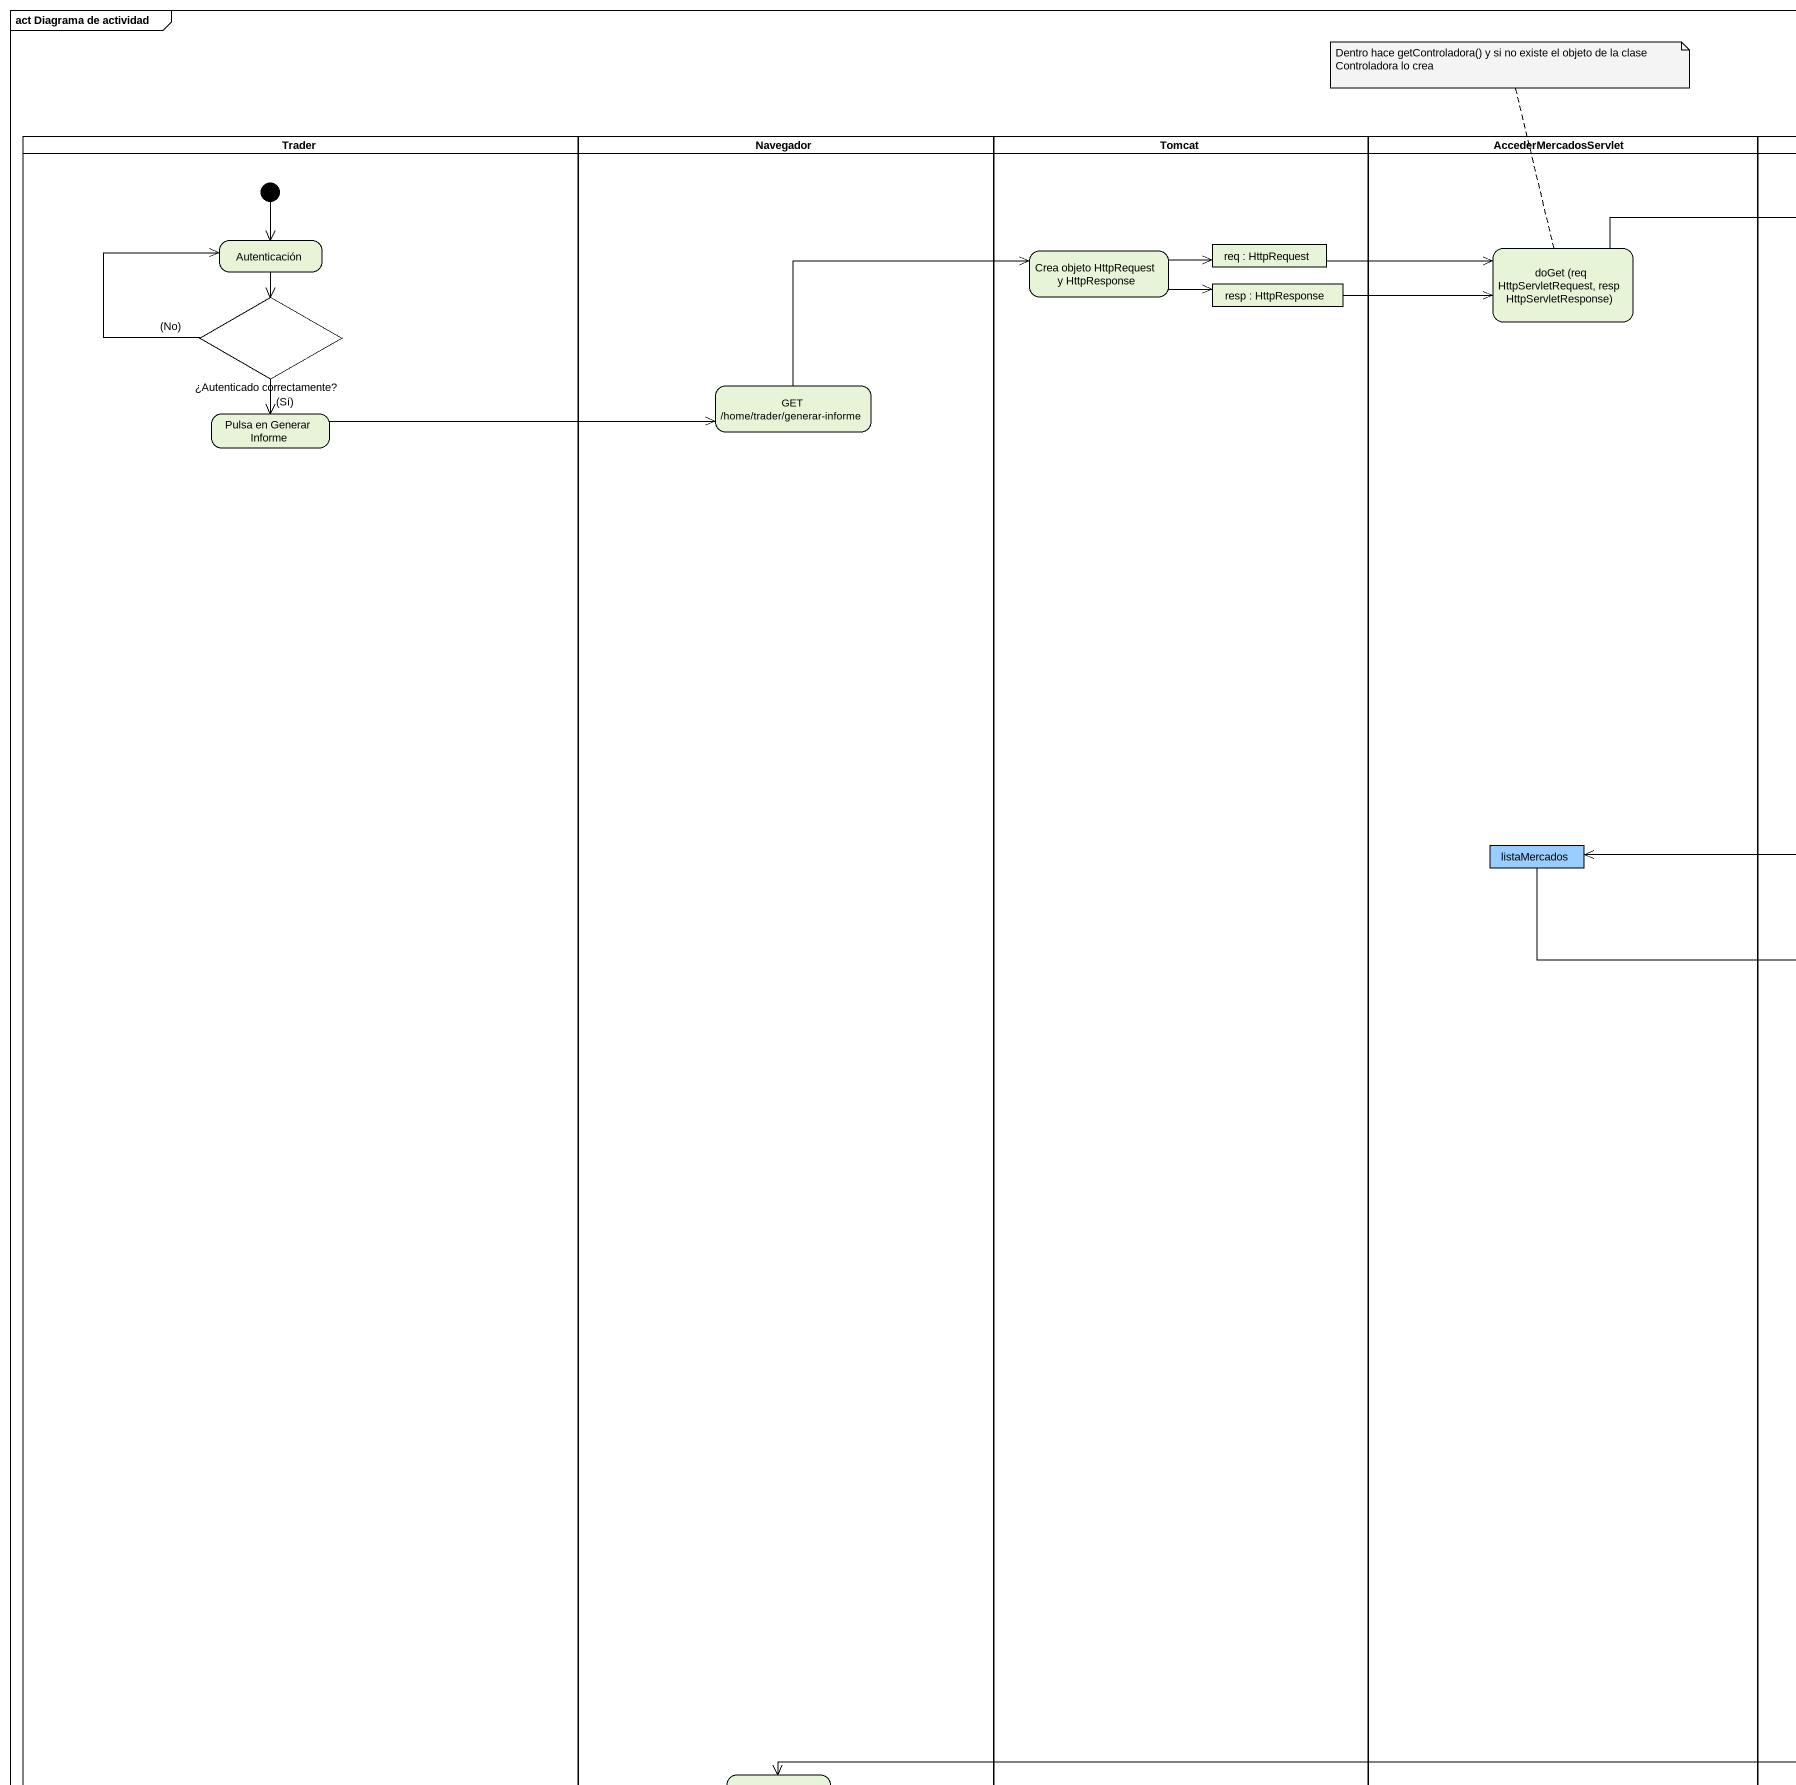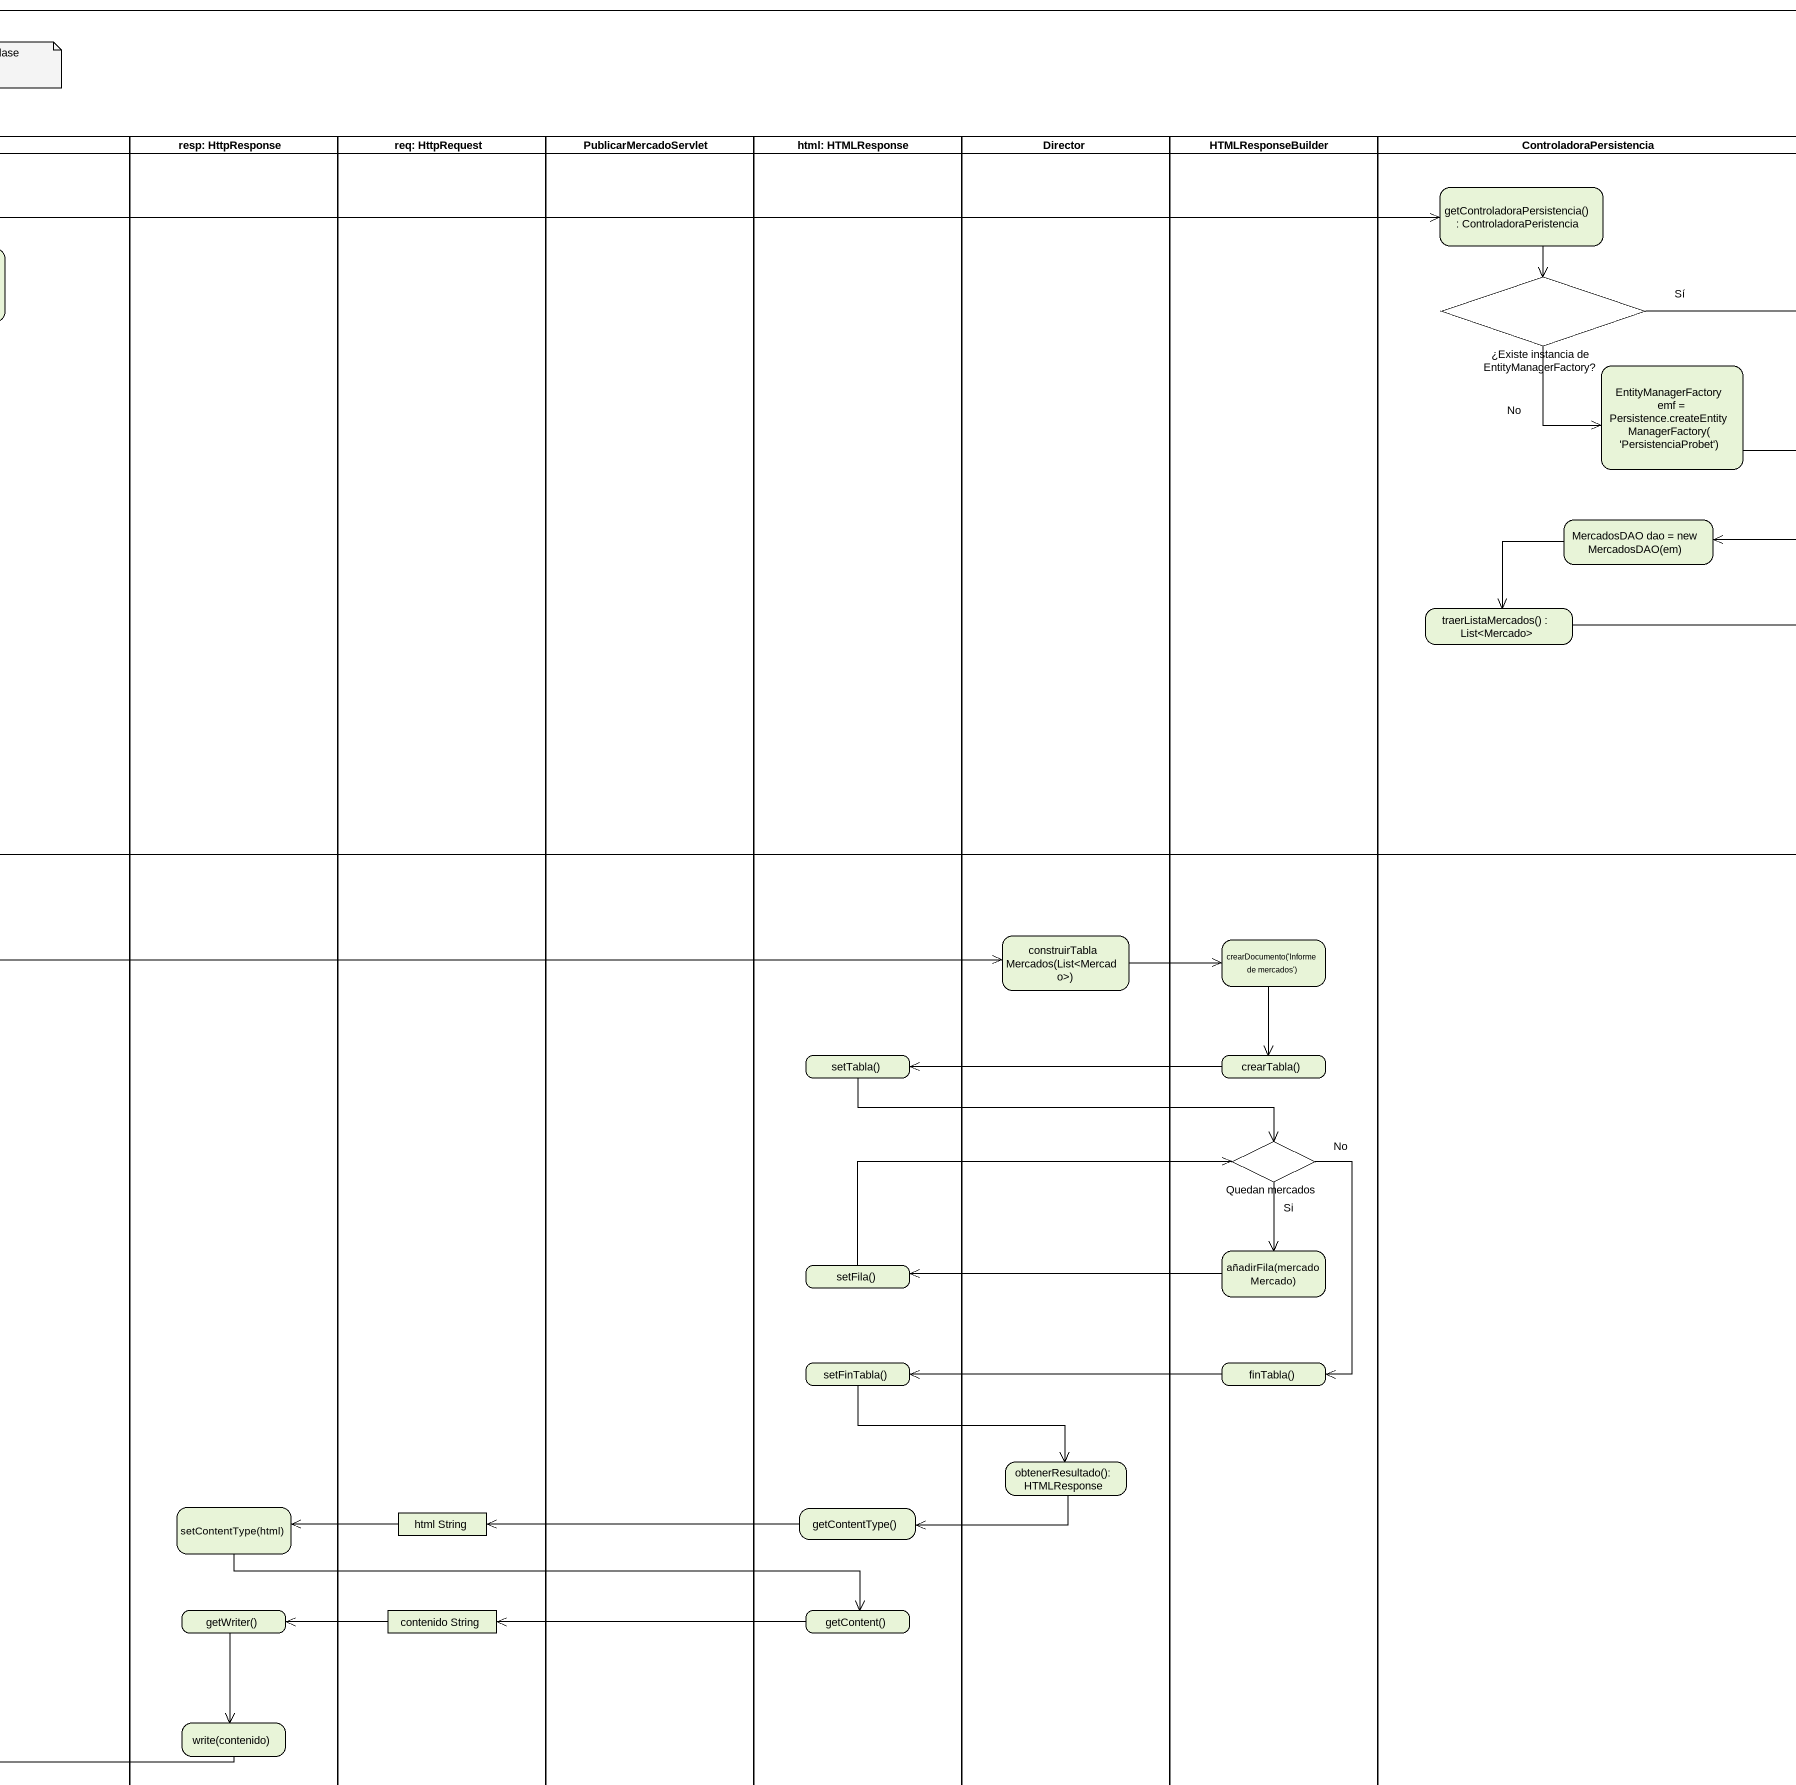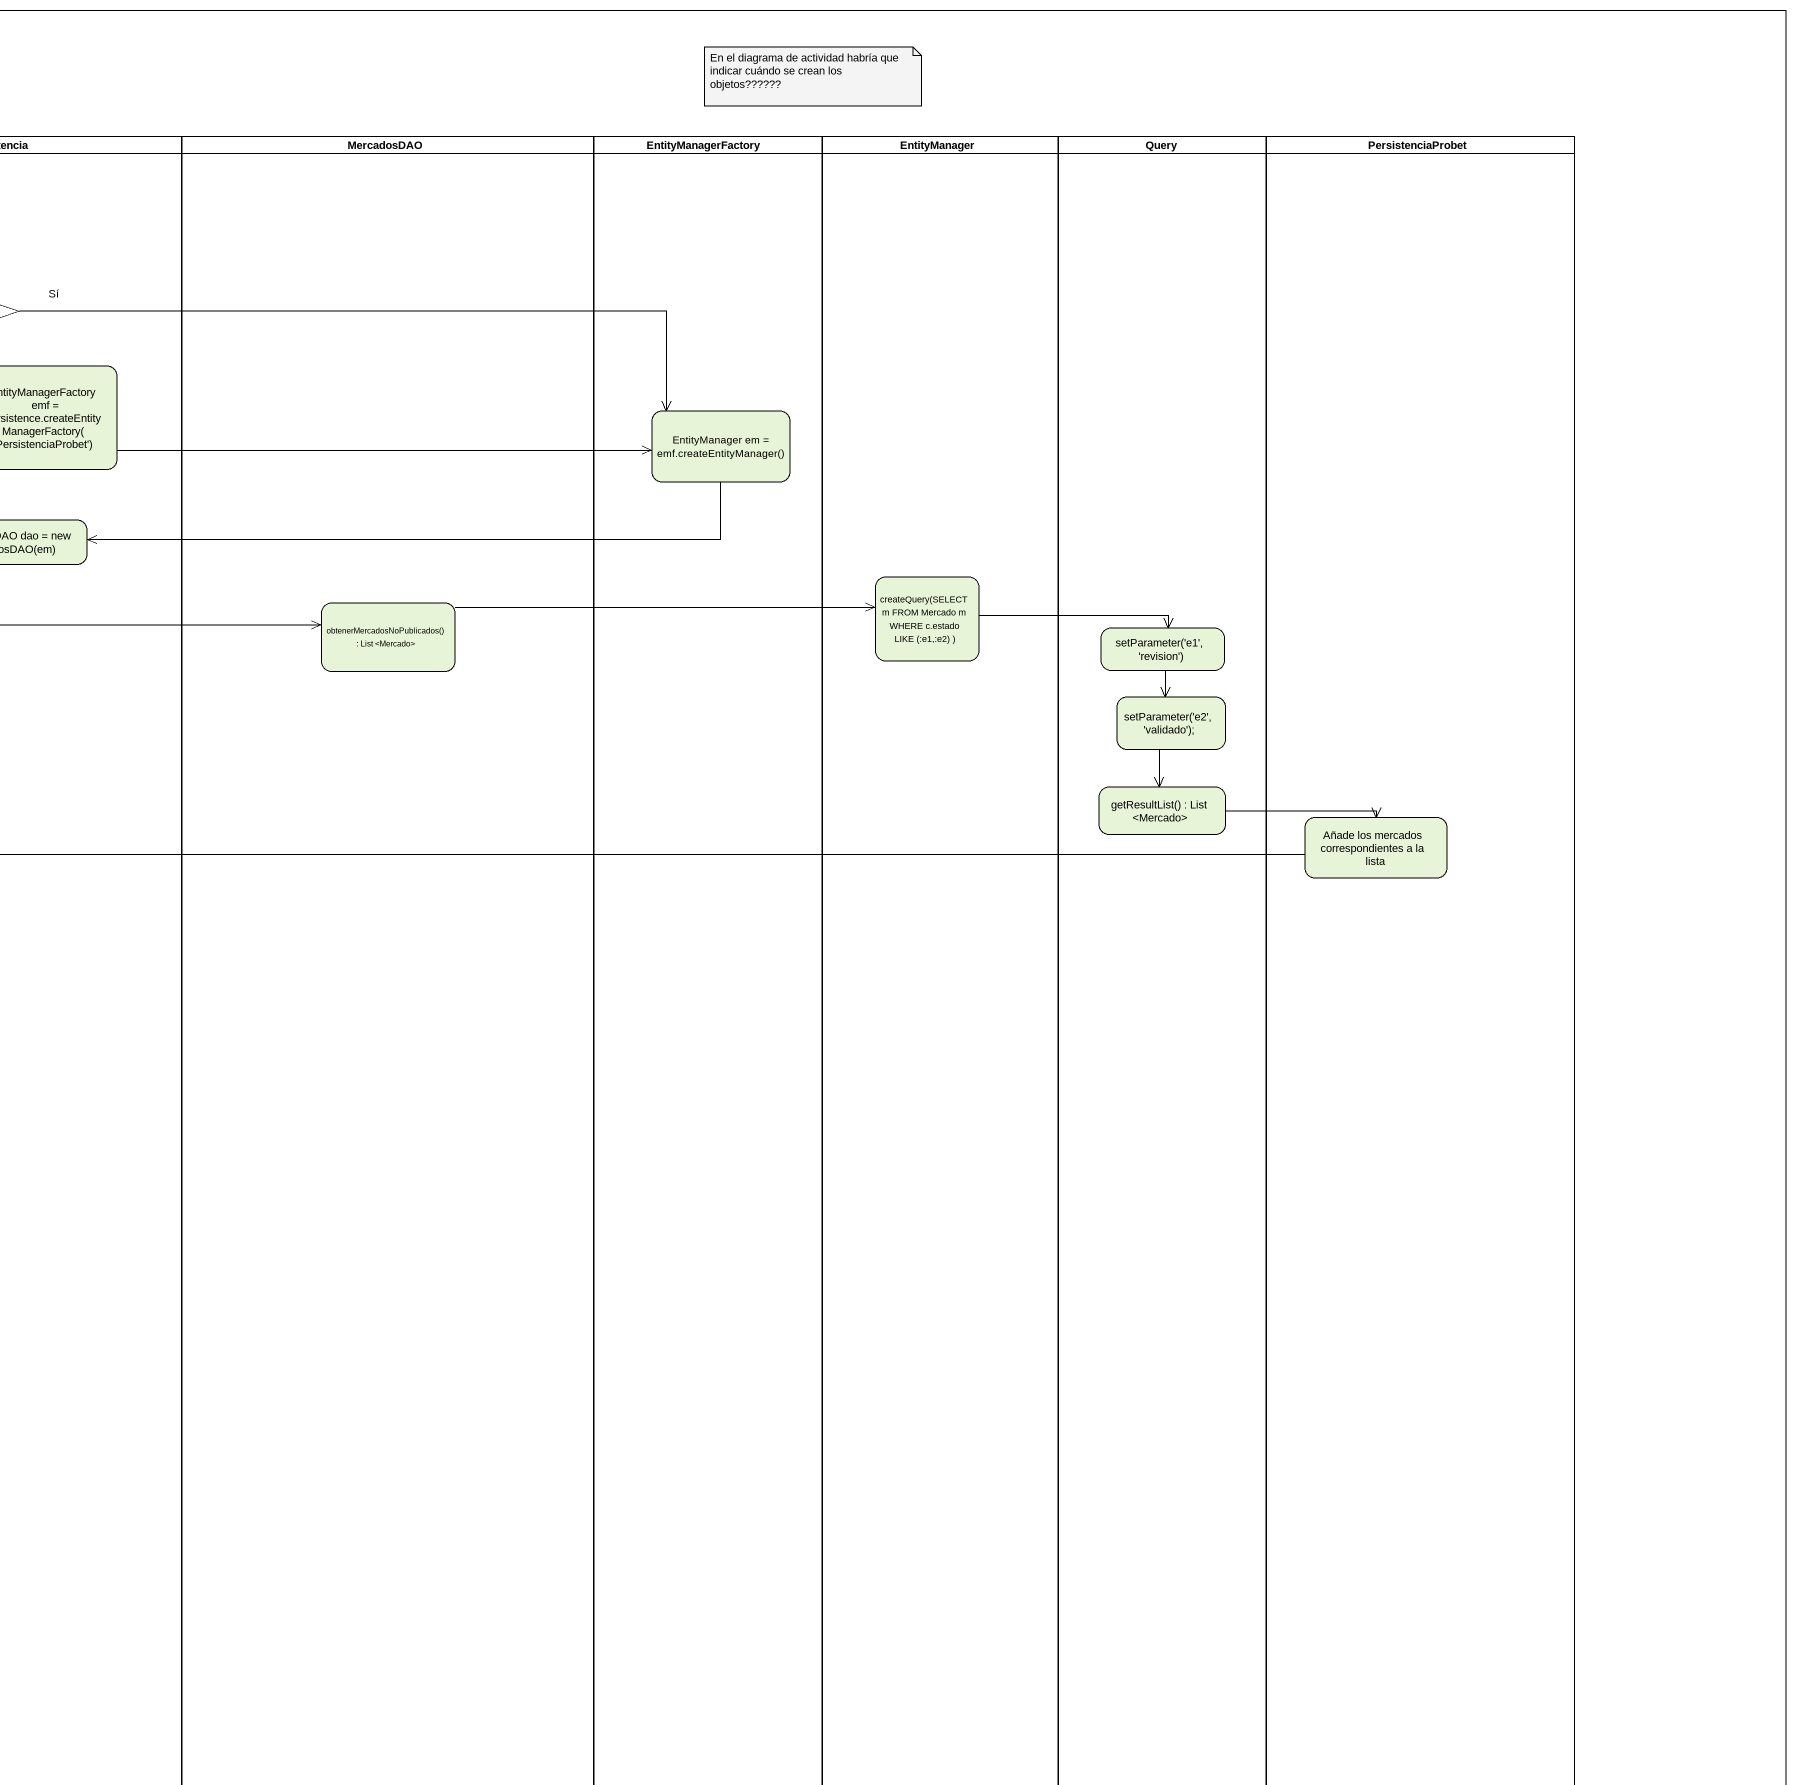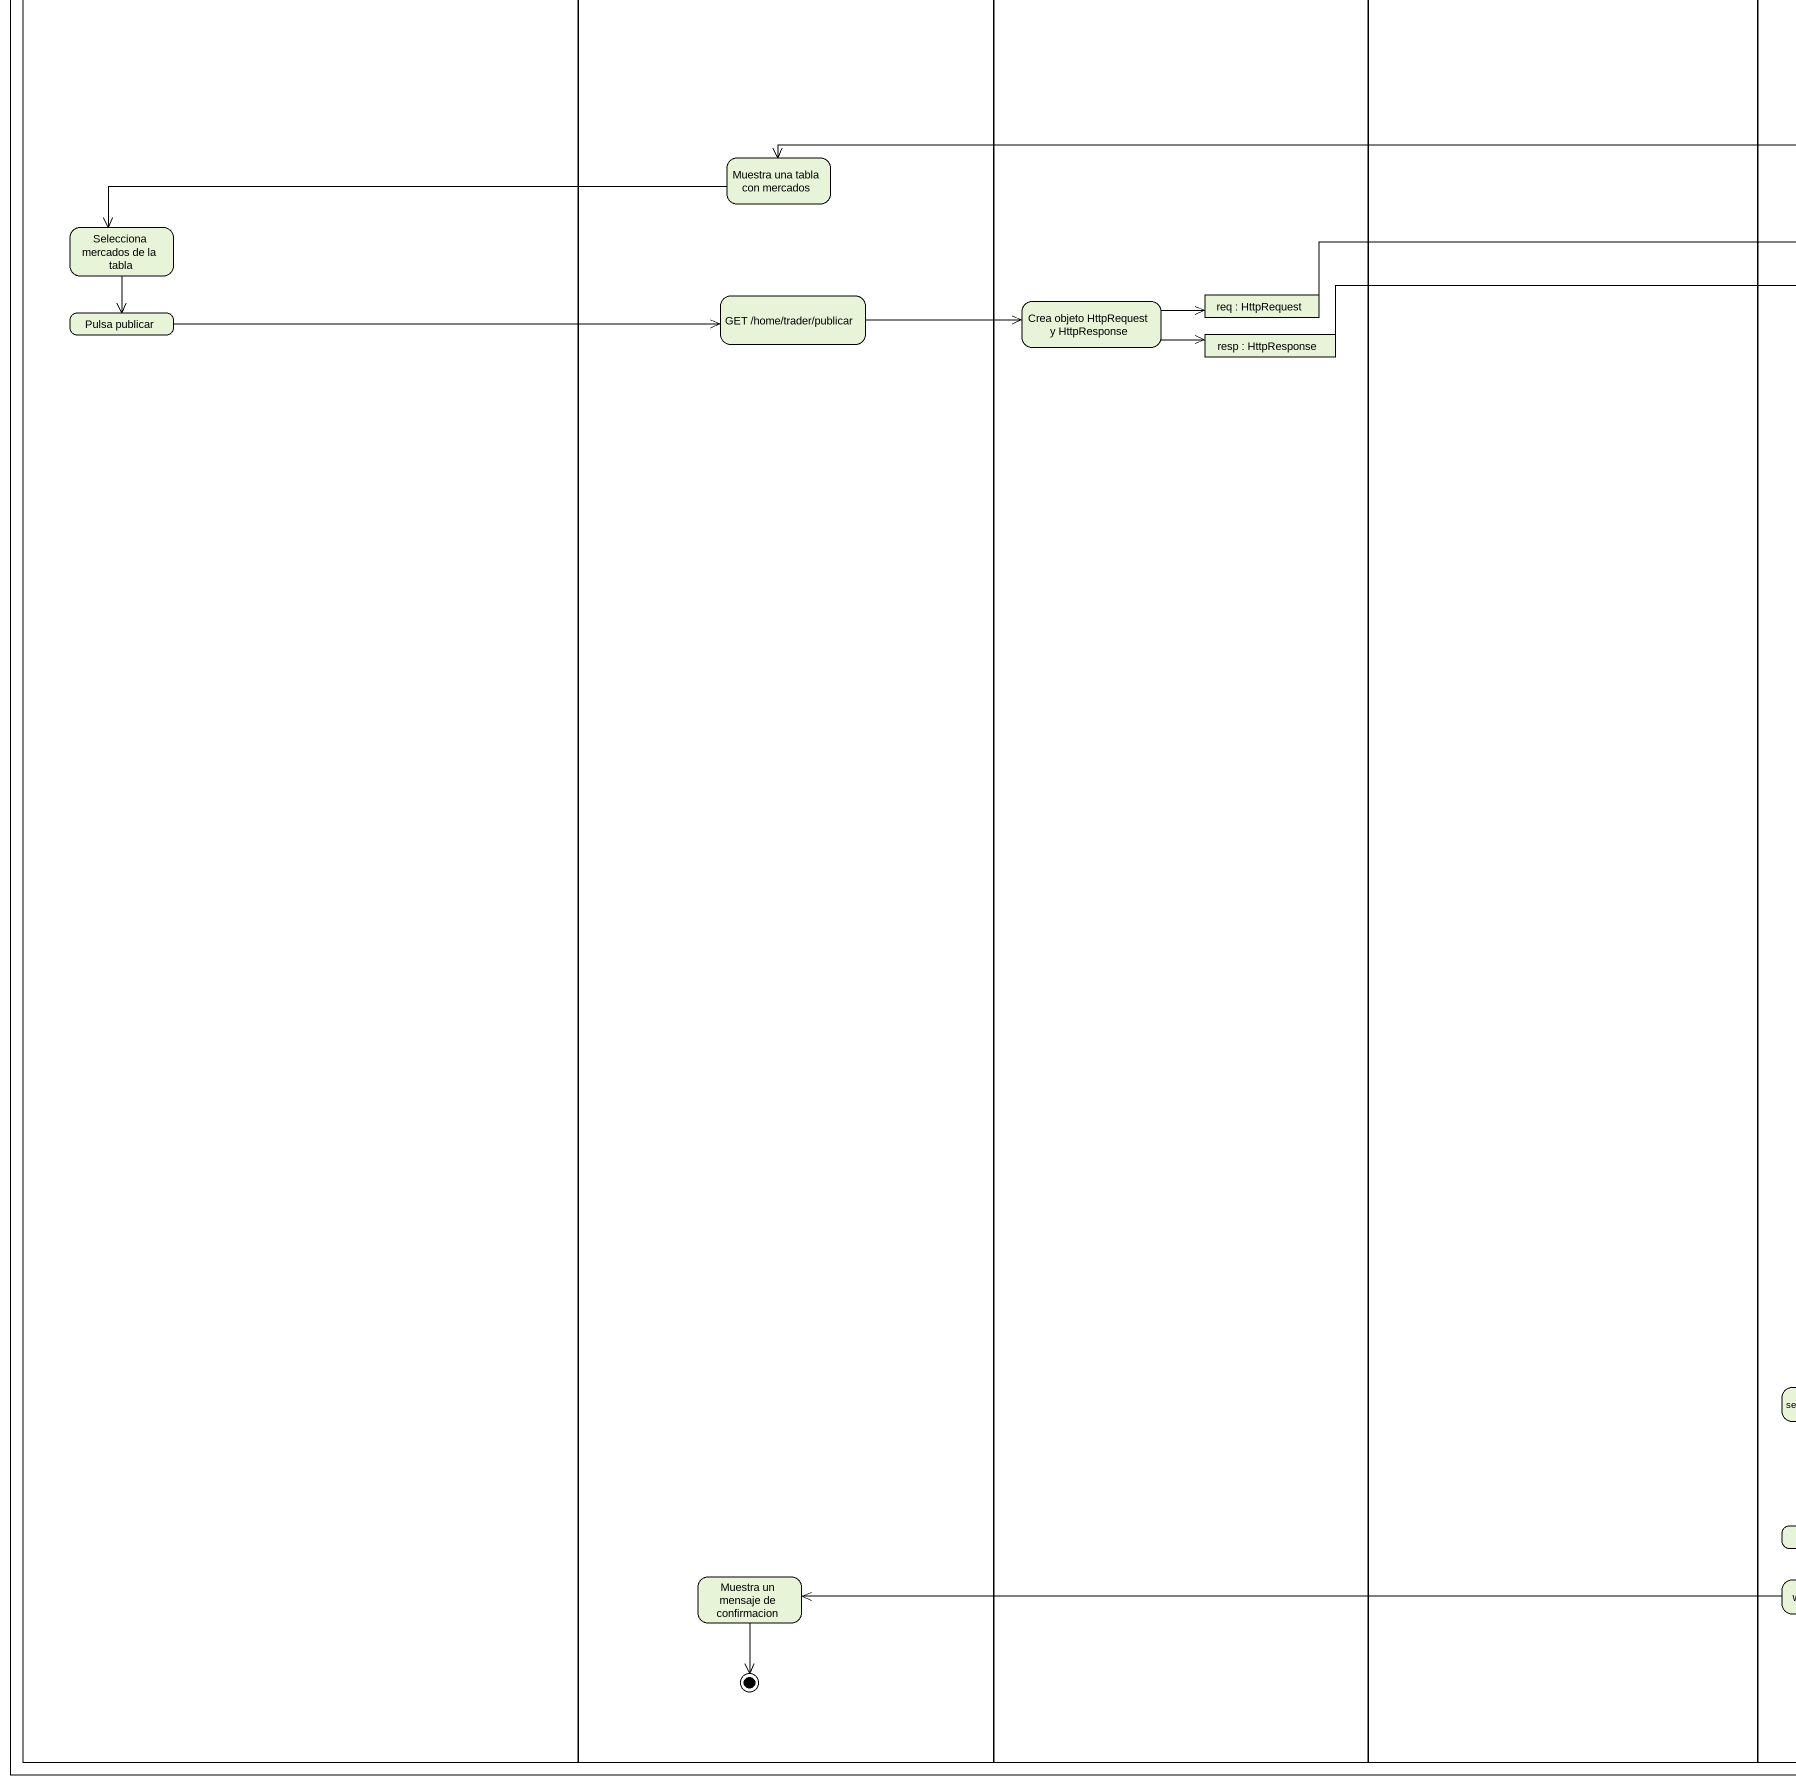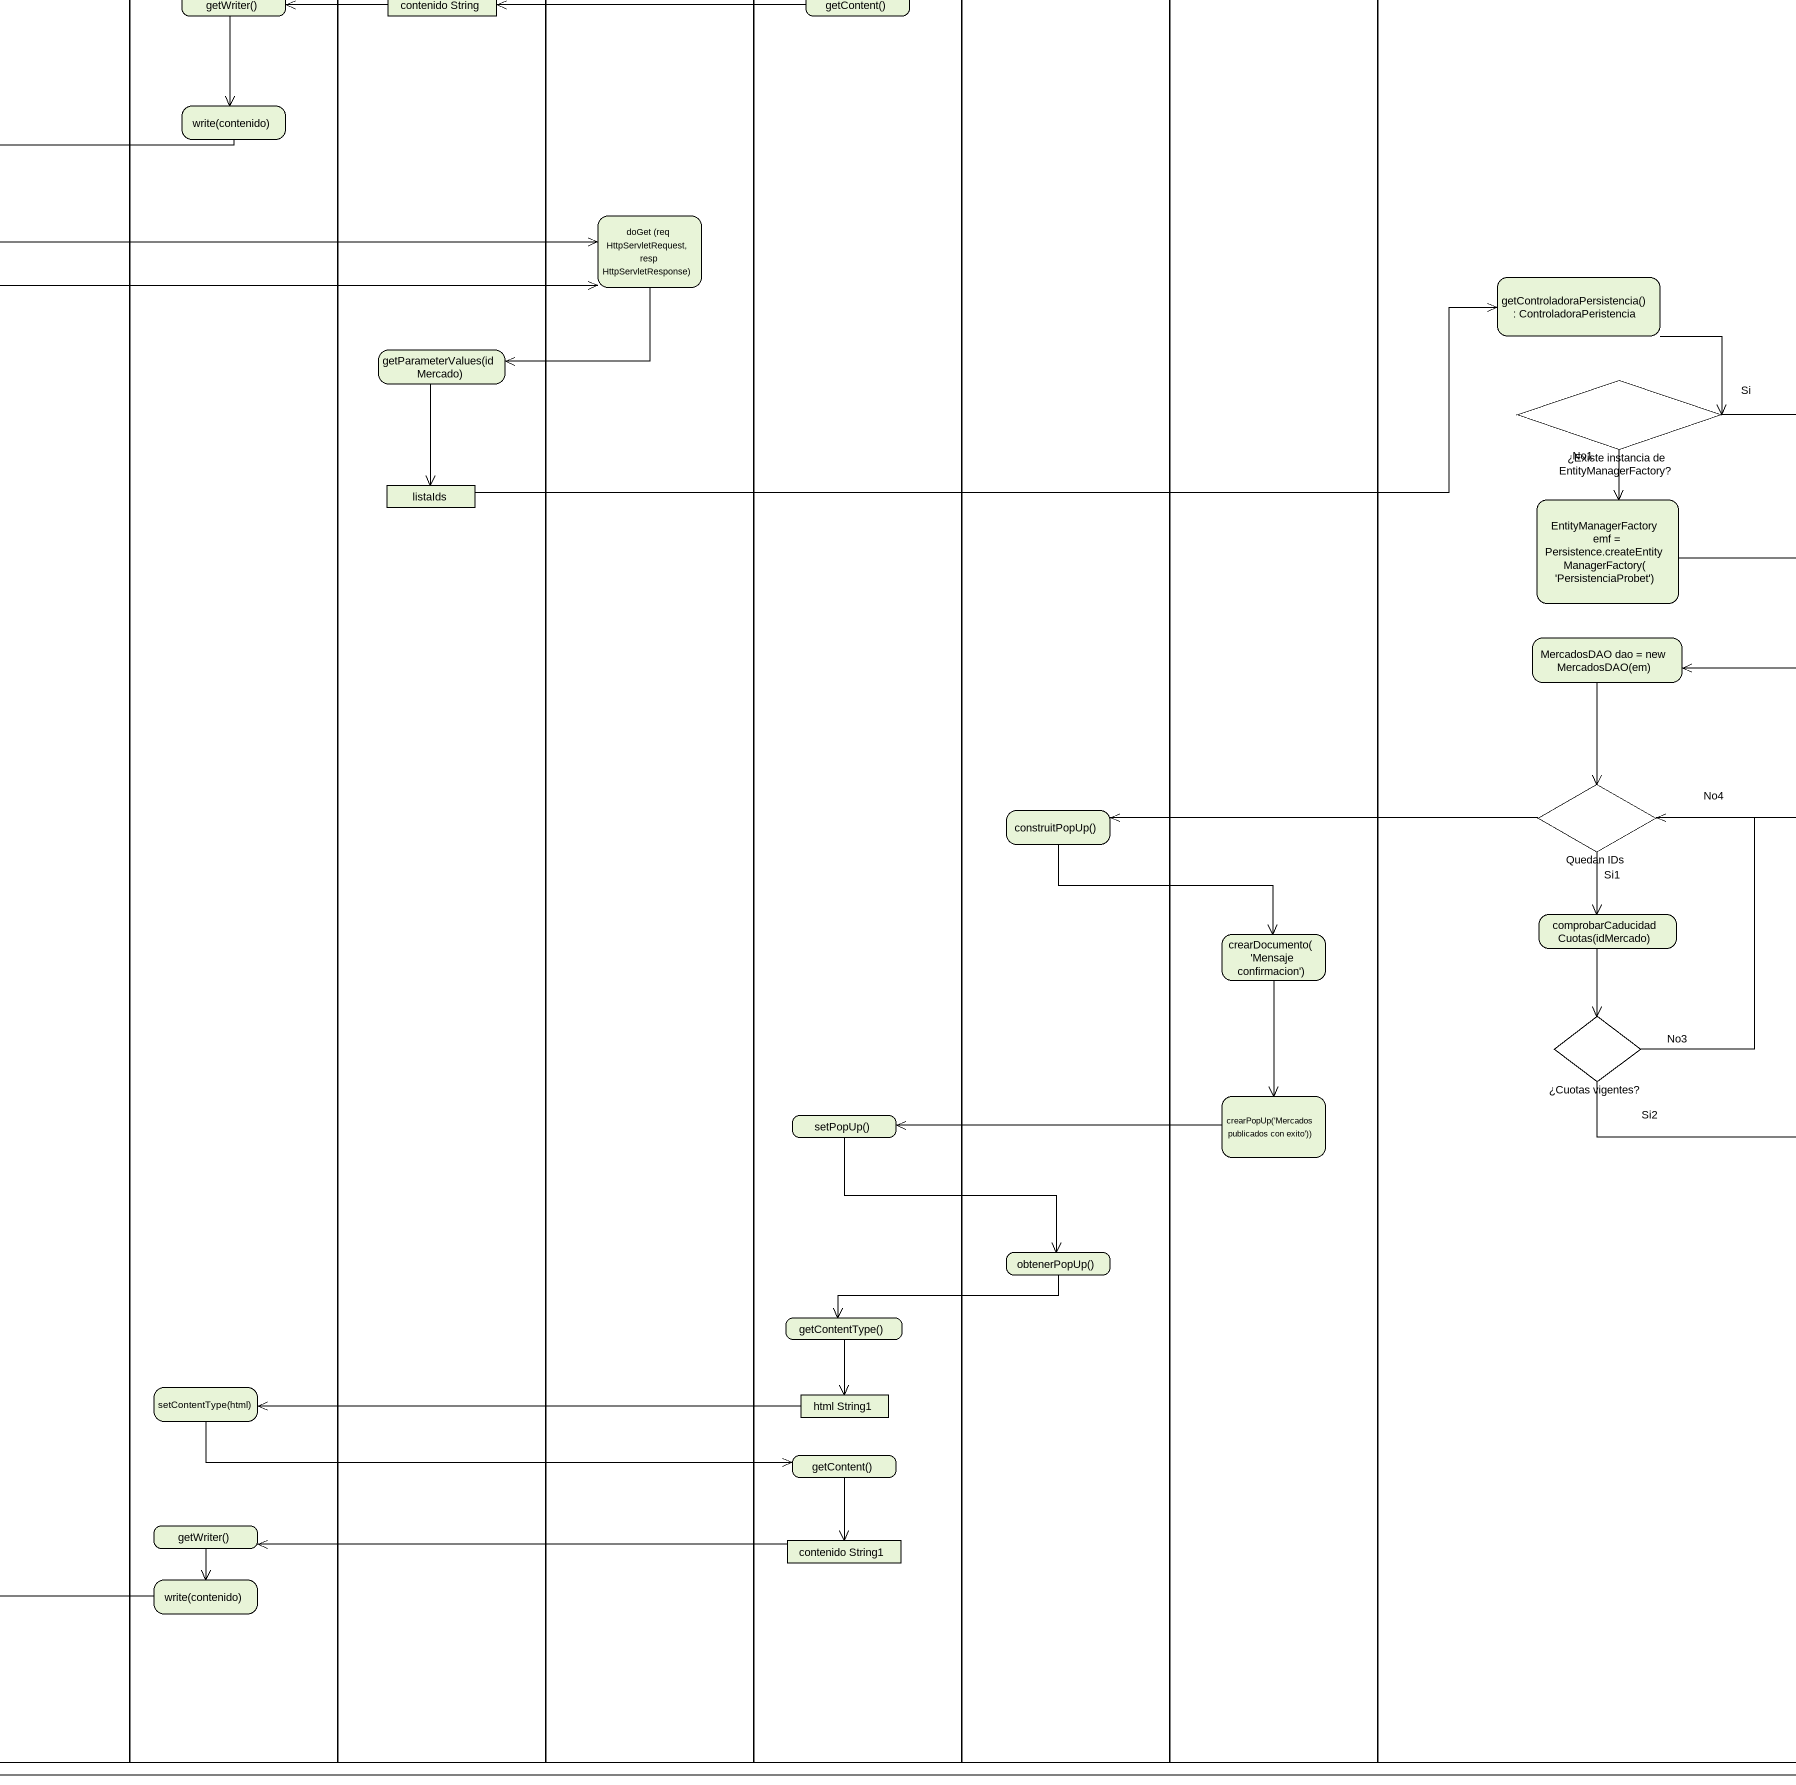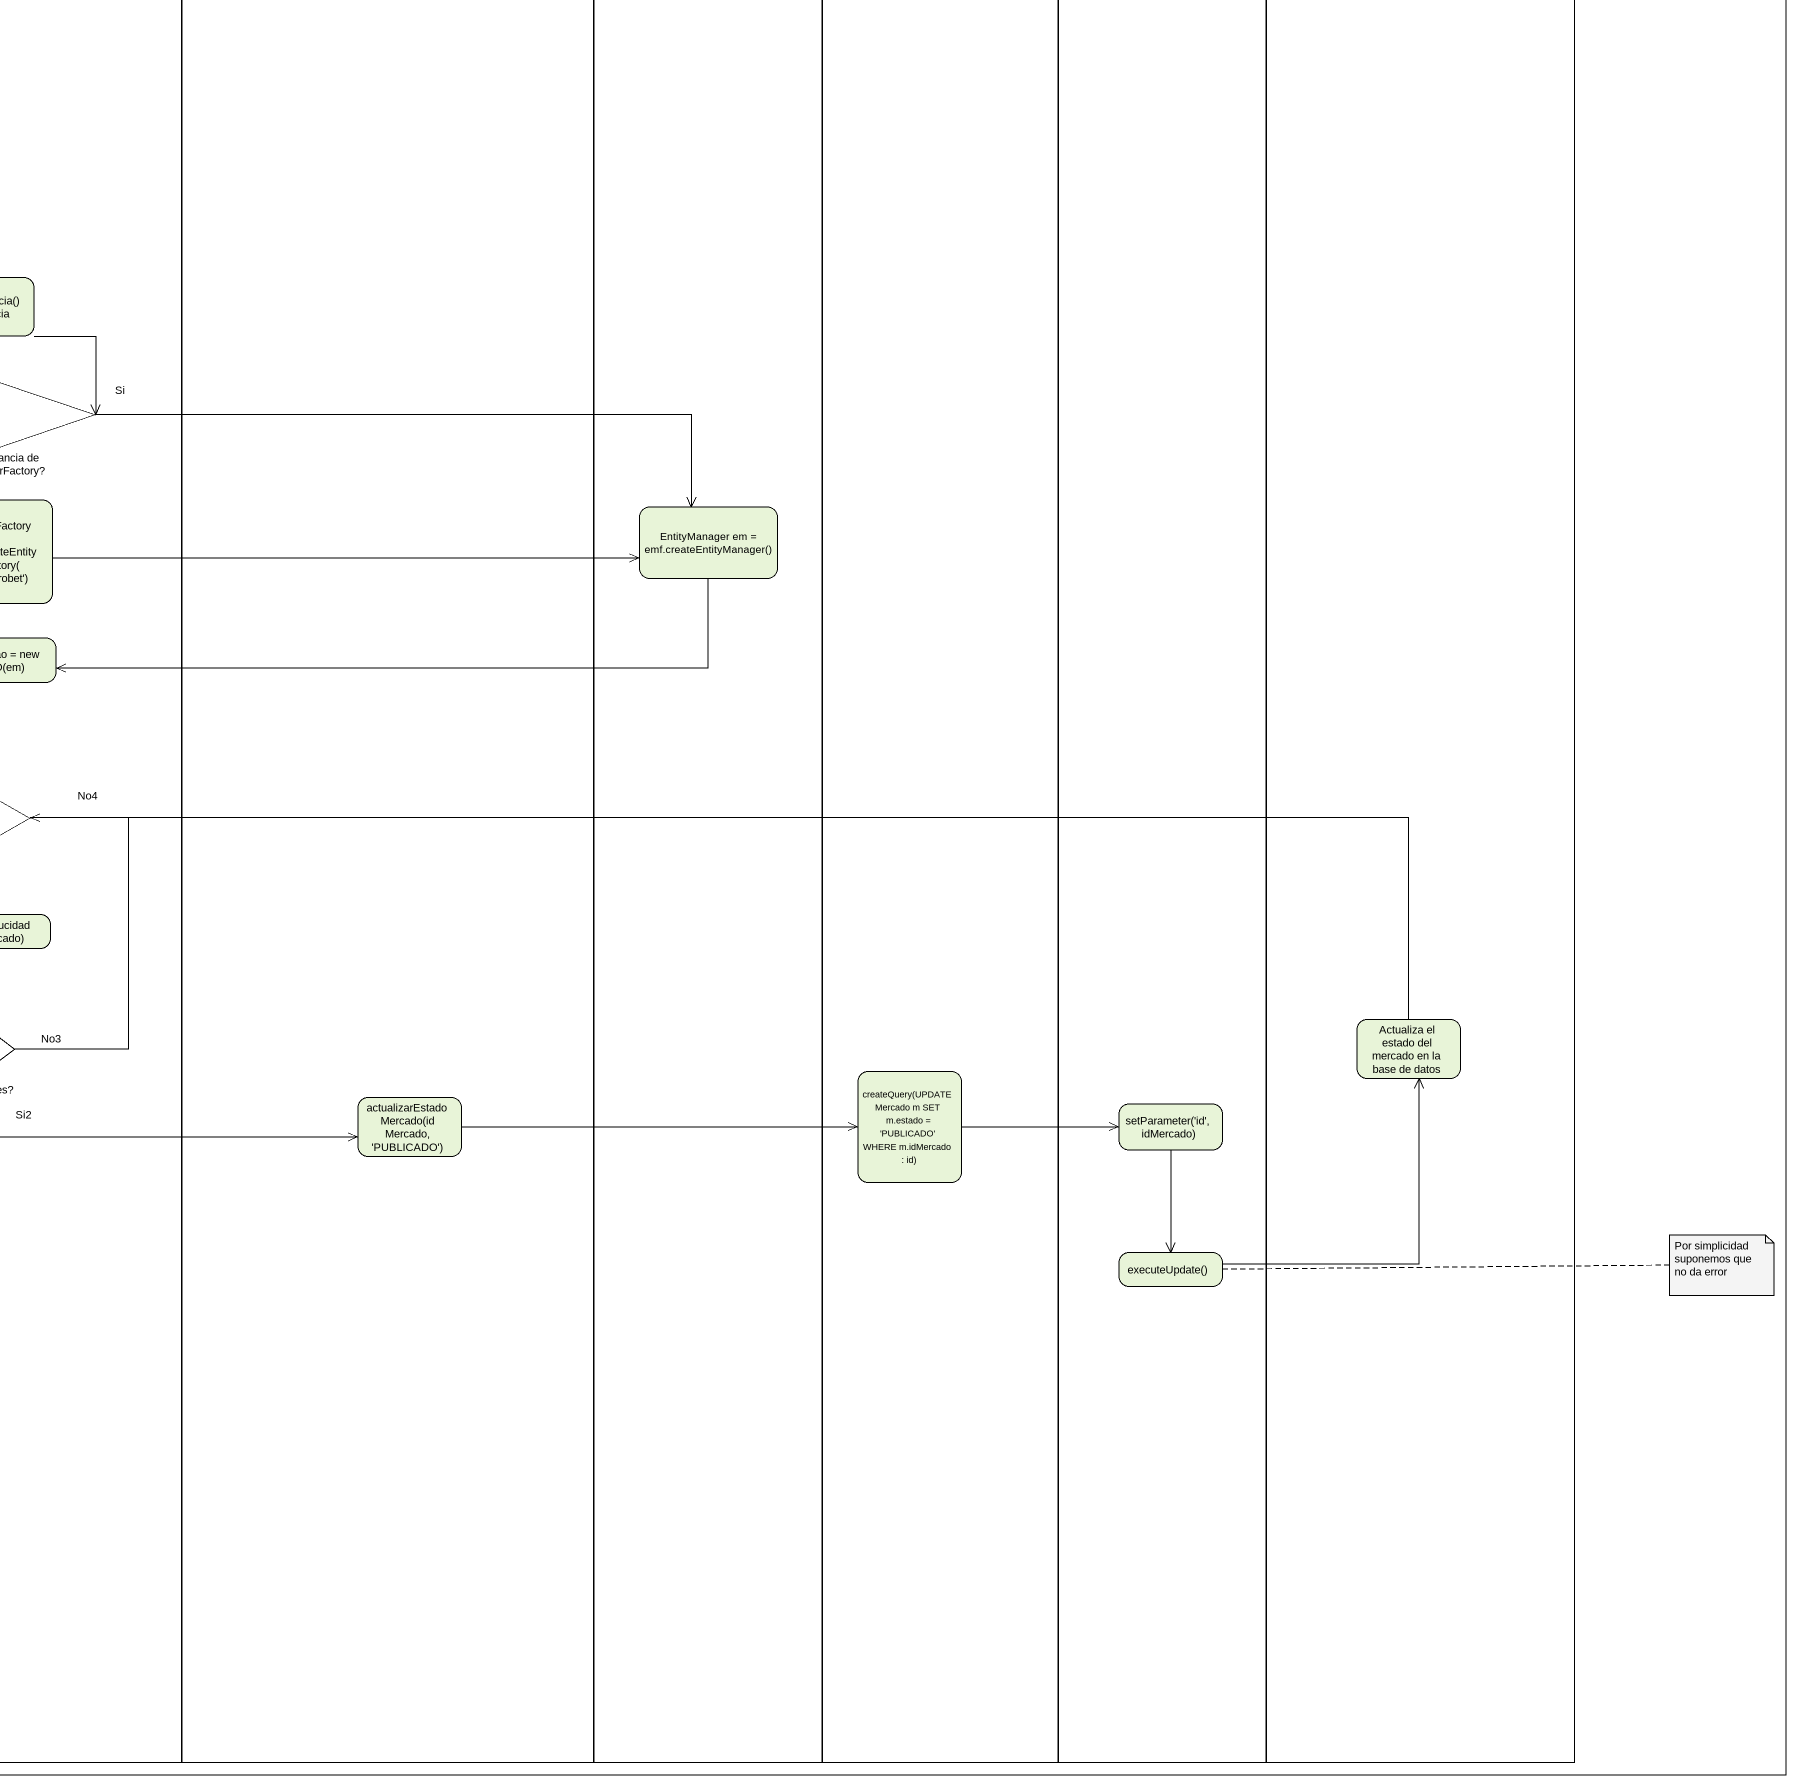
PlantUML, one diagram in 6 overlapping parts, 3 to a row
@startuml
mainframe act Diagrama de actividad
hide empty description
state Trader <<partition>> {
  state Autenticación
  state "¿Autenticado correctamente?" as Autenticado_correctamente <<choice>>
  state "Pulsa en Generar Informe" as Pulsa_en_Generar_Informe
  state "Selecciona mercados de la tabla" as Selecciona_mercados_de_la
  state "Pulsa publicar" as Pulsa_publicar
  [*] --> Autenticación
}
state Navegador <<partition>> {
  state "GET /home/trader/generar-informe" as GET_home_trader_generar
  state "Muestra una tabla con mercados" as Muestra_una_tabla_con
  state "GET /home/trader/publicar" as GET_home_trader_publicar
  state "Muestra un mensaje de confirmacion" as Muestra_un_mensaje_de
  Muestra_un_mensaje_de --> [*]
}
state Tomcat <<partition>> {
  state "Crea objeto HttpRequest y HttpResponse" as Crea_objeto_HttpRequest_y
  state "req : HttpRequest" as req <<object>>
  state "resp : HttpResponse" as resp <<object>>
  state "Crea objeto HttpRequest y HttpResponse" as Crea_objeto_HttpRequest_y_2
  state "req : HttpRequest" as req_2 <<object>>
  state "resp : HttpResponse" as resp_2 <<object>>
}
state AccederMercadosServlet <<partition>> {
  state "doGet (req HttpServletRequest, resp HttpServletResponse)" as doGet_req
  state listaMercados <<object>> #99CCFF
}
state "resp: HttpResponse" as resp_HttpResponse <<partition>> {
  state "setContentType(html)" as setContentType_html
  state "getWriter()" as getWriter
  state "write(contenido)" as write_contenido
  state "setContentType(html)" as setContentType_html_2
  state "getWriter()" as getWriter_2
  state "write(contenido)" as write_contenido_2
}
state "req: HttpRequest" as req_HttpRequest <<partition>> {
  state "html String" as html_String <<object>>
  state "contenido String" as contenido_String <<object>>
  state "getParameterValues(idMercado)" as getParameterValues_idMercado
  state listaIds <<object>>
}
state PublicarMercadoServlet <<partition>> {
  state "doGet (req HttpServletRequest, resp HttpServletResponse)" as doGet_req_2
}
state "html: HTMLResponse" as html_HTMLResponse <<partition>> {
  state "setTabla()" as setTabla
  state "setFila()" as setFila
  state "setFinTabla()" as setFinTabla
  state "getContentType()" as getContentType
  state "getContent()" as getContent
  state "setPopUp()" as setPopUp
  state "getContentType()" as getContentType_2
  state "html String1" as html_String1 <<object>>
  state "getContent()" as getContent_2
  state "contenido String1" as contenido_String1 <<object>>
}
state Director <<partition>> {
  state "construirTablaMercados(List<Mercado>)" as construirTablaMercados_List
  state "obtenerResultado():HTMLResponse" as obtenerResultado
  state "construitPopUp()" as construitPopUp
  state "obtenerPopUp()" as obtenerPopUp
}
state HTMLResponseBuilder <<partition>> {
  state "crearDocumento('Informe de mercados')" as crearDocumento_Informe_de
  state "crearTabla()" as crearTabla
  state "Quedan mercados" as Quedan_mercados <<choice>>
  state "añadirFila(mercado Mercado)" as añadirFila_mercado_Mercado
  state "finTabla()" as finTabla
  state "crearDocumento('Mensaje confirmacion')" as crearDocumento_Mensaje
  state "crearPopUp('Mercados publicados con exito'))" as crearPopUp_Mercados
}
state ControladoraPersistencia <<partition>> {
  state "getControladoraPersistencia() : ControladoraPeristencia" as getControladoraPersistencia
  state "¿Existe instancia de EntityManagerFactory?" as Existe_instancia_de <<choice>>
  state "EntityManagerFactory emf = Persistence.createEntityManagerFactory('PersistenciaProbet')" as EntityManagerFactory_emf
  state "MercadosDAO dao = new MercadosDAO(em)" as MercadosDAO_dao_new
  state "traerListaMercados() : List<Mercado>" as traerListaMercados_List
  state "getControladoraPersistencia() : ControladoraPeristencia" as getControladoraPersistencia_2
  state "¿Existe instancia de EntityManagerFactory?" as Existe_instancia_de_2 <<choice>>
  state "EntityManagerFactory emf = Persistence.createEntityManagerFactory('PersistenciaProbet')" as EntityManagerFactory_emf_2
  state "MercadosDAO dao = new MercadosDAO(em)" as MercadosDAO_dao_new_2
  state "Quedan IDs" as Quedan_IDs <<choice>>
  state "comprobarCaducidadCuotas(idMercado)" as comprobarCaducidadCuotas
  state "¿Cuotas vigentes?" as Cuotas_vigentes <<choice>>
}
state MercadosDAO <<partition>> {
  state "obtenerMercadosNoPublicados() : List <Mercado>" as obtenerMercadosNoPublicados
  state "actualizarEstadoMercado(idMercado, 'PUBLICADO')" as actualizarEstadoMercado
}
state EntityManagerFactory <<partition>> {
  state "EntityManager em = emf.createEntityManager()" as EntityManager_em_emf
  state "EntityManager em = emf.createEntityManager()" as EntityManager_em_emf_2
}
state EntityManager <<partition>> {
  state "createQuery(SELECT m FROM Mercado m WHERE c.estado LIKE (:e1,:e2) )" as createQuery_SELECT_m_FROM
  state "createQuery(UPDATE Mercado m SET m.estado = 'PUBLICADO' WHERE m.idMercado : id)" as createQuery_UPDATE_Mercado
}
state Query <<partition>> {
  state "setParameter('e1', 'revision')" as setParameter_e1_revision
  state "setParameter('e2', 'validado');" as setParameter_e2_validado
  state "getResultList() : List <Mercado>" as getResultList_List_Mercado
  state "setParameter('id', idMercado)" as setParameter_id_idMercado
  state "executeUpdate()" as executeUpdate
}
state PersistenciaProbet <<partition>> {
  state "Añade los mercados correspondientes a la lista" as Añade_los_mercados
  state "Actualiza el estado del mercado en la base de datos" as Actualiza_el_estado_del
}
getControladoraPersistencia --> Existe_instancia_de
Autenticación --> Autenticado_correctamente
Crea_objeto_HttpRequest_y -right-> req
Crea_objeto_HttpRequest_y -right-> resp
req -right-> doGet_req
resp -right-> doGet_req
doGet_req -right-> getControladoraPersistencia
Existe_instancia_de --> EntityManagerFactory_emf : No
Existe_instancia_de -right-> EntityManager_em_emf : Sí
Autenticado_correctamente -up-> Autenticación : (No)
Autenticado_correctamente --> Pulsa_en_Generar_Informe : (Sí)
EntityManagerFactory_emf -right-> EntityManager_em_emf
Pulsa_en_Generar_Informe -right-> GET_home_trader_generar
GET_home_trader_generar -right-> Crea_objeto_HttpRequest_y
EntityManager_em_emf -left-> MercadosDAO_dao_new
MercadosDAO_dao_new --> traerListaMercados_List
traerListaMercados_List -right-> obtenerMercadosNoPublicados
obtenerMercadosNoPublicados -right-> createQuery_SELECT_m_FROM
createQuery_SELECT_m_FROM -right-> setParameter_e1_revision
setParameter_e1_revision --> setParameter_e2_validado
setParameter_e2_validado --> getResultList_List_Mercado
getResultList_List_Mercado -right-> Añade_los_mercados
listaMercados -right-> construirTablaMercados_List
Añade_los_mercados -left-> listaMercados
construirTablaMercados_List -right-> crearDocumento_Informe_de
crearDocumento_Informe_de --> crearTabla
setTabla -right-> Quedan_mercados
crearTabla -left-> setTabla
Quedan_mercados --> añadirFila_mercado_Mercado : Si
Quedan_mercados --> finTabla : No
setFila -right-> Quedan_mercados
añadirFila_mercado_Mercado -left-> setFila
setFinTabla -right-> obtenerResultado
finTabla -left-> setFinTabla
obtenerResultado -left-> getContentType
setContentType_html -right-> getContent
html_String -left-> setContentType_html
getContentType -left-> html_String
getWriter --> write_contenido
contenido_String -left-> getWriter
getContent -left-> contenido_String
write_contenido -left-> Muestra_una_tabla_con
Muestra_una_tabla_con -left-> Selecciona_mercados_de_la
Selecciona_mercados_de_la --> Pulsa_publicar
doGet_req_2 -left-> getParameterValues_idMercado
GET_home_trader_publicar -right-> Crea_objeto_HttpRequest_y_2
Crea_objeto_HttpRequest_y_2 -right-> req_2
Crea_objeto_HttpRequest_y_2 -right-> resp_2
req_2 -right-> doGet_req_2
getControladoraPersistencia_2 --> Existe_instancia_de_2
Pulsa_publicar -right-> GET_home_trader_publicar
resp_2 -right-> doGet_req_2
getParameterValues_idMercado --> listaIds
Existe_instancia_de_2 --> EntityManagerFactory_emf_2 : No1
Existe_instancia_de_2 -right-> EntityManager_em_emf_2 : Si
listaIds -right-> getControladoraPersistencia_2
EntityManagerFactory_emf_2 -right-> EntityManager_em_emf_2
EntityManager_em_emf_2 -left-> MercadosDAO_dao_new_2
MercadosDAO_dao_new_2 --> Quedan_IDs
construitPopUp --> crearDocumento_Mensaje
Quedan_IDs -left-> construitPopUp : No4
Quedan_IDs --> comprobarCaducidadCuotas : Si1
crearDocumento_Mensaje --> crearPopUp_Mercados
comprobarCaducidadCuotas --> Cuotas_vigentes
Cuotas_vigentes -up-> Quedan_IDs : No3
Cuotas_vigentes -right-> actualizarEstadoMercado : Si2
Actualiza_el_estado_del -left-> Quedan_IDs
crearPopUp_Mercados -left-> setPopUp
actualizarEstadoMercado -right-> createQuery_UPDATE_Mercado
createQuery_UPDATE_Mercado -right-> setParameter_id_idMercado
setPopUp --> obtenerPopUp
setParameter_id_idMercado --> executeUpdate
obtenerPopUp -left-> getContentType_2
executeUpdate -up-> Actualiza_el_estado_del
getContentType_2 --> html_String1
setContentType_html_2 -right-> getContent_2
html_String1 -left-> setContentType_html_2
getContent_2 --> contenido_String1
getWriter_2 --> write_contenido_2
contenido_String1 -left-> getWriter_2
write_contenido_2 -left-> Muestra_un_mensaje_de
note top of doGet_req : Dentro hace getControladora() y si no existe el objeto de la clase Controladora lo crea
note as N2
  En el diagrama de actividad habría que indicar cuándo se crean los objetos??????
end note
note right of executeUpdate : Por simplicidad suponemos que no da error
@enduml
